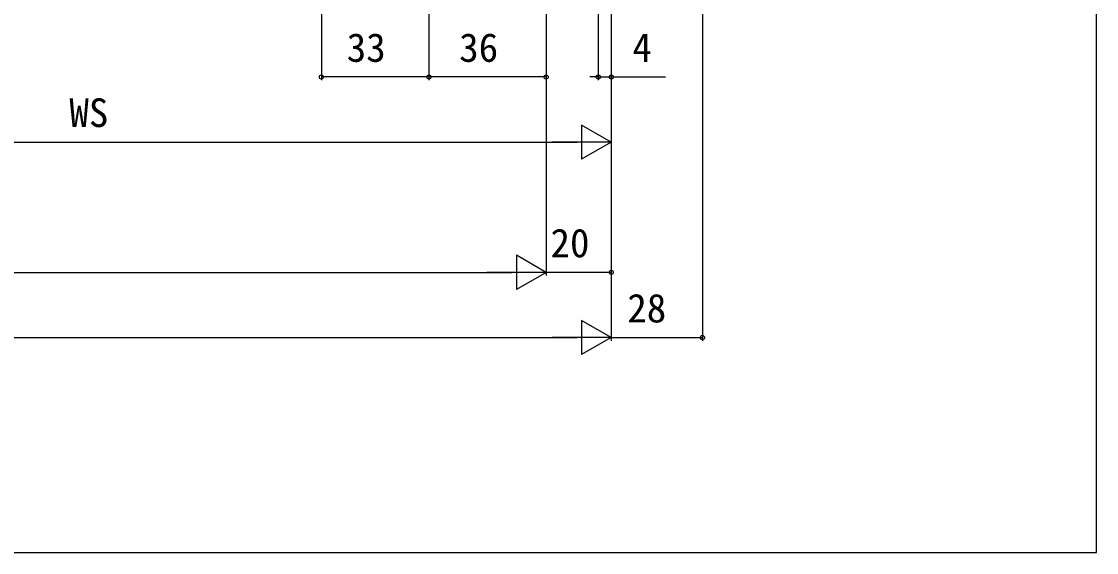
# Model space of a CAD drawing. Units: millimetres, scale not verified. Extents: x -525 to 525, y -783 to 778.
# Drawn here: x 194.9 to 525, y -782.7 to -619.7 of the extents above; entities that cross this region are included whole.
import ezdxf
from ezdxf.enums import TextEntityAlignment as Align

# ---------------------------------------------------------------- set-up
doc = ezdxf.new("R2010")
doc.units = ezdxf.units.MM
doc.header["$LTSCALE"] = 4
doc.layers.add('0-8_YKK_D', color=6, linetype='Continuous')
doc.layers.add('0-9_YKK_ZWAK', color=7, linetype='Continuous')
doc.styles.add('ＭＳ ゴシック', font='')
doc.styles.get('ＭＳ ゴシック').set_extended_font_data('MS Gothic')

msp = doc.modelspace()

# ---------------------------------------------------------------- linework, layer by layer
at = {"layer": '0-8_YKK_D'}
for p, q in [((404, -428.2), (404, -717.7)), ((287, -463.7), (287, -637.7)), ((320, -478.2), (320, -637.7)), ((356, -480.351), (356, -697.7)), ((356, -481.351), (356, -637.7)), ((320, -481.983), (320, -637.7)), ((372, -493.2), (371.999, -637.702)), ((376, -492.45), (375.999, -637.702)), ((376, -492.45), (376, -717.7)), ((376, -492.81), (376, -697.7)), ((376, -493.45), (376, -657.7)), ((356, -496.7), (356, -697.7)), ((376, -496.7), (376, -717.7)), ((320, -636.7), (287, -636.7)), ((356, -636.7), (320, -636.7)), ((371.999, -636.702), (369.449, -636.702)), ((371.999, -636.702), (375.999, -636.702)), ((375.999, -636.702), (392.667, -636.702)), ((376, -656.7), (366.907, -651.45)), ((366.907, -651.45), (366.907, -661.95)), ((76.5, -656.7), (365.5, -656.7)), ((376, -656.7), (357.813, -656.7)), ((376, -656.7), (366.907, -661.95)), ((356, -696.7), (346.907, -691.45)), ((346.907, -691.45), (346.907, -701.95)), ((-345.5, -696.7), (345.5, -696.7)), ((356, -696.7), (337.813, -696.7)), ((356, -696.7), (346.907, -701.95)), ((376, -696.7), (356, -696.7)), ((376, -716.7), (366.907, -711.45)), ((366.907, -711.45), (366.907, -721.95)), ((-365.5, -716.7), (365.5, -716.7)), ((376, -716.7), (357.813, -716.7)), ((376, -716.7), (366.907, -721.95)), ((376, -716.7), (404, -716.7))]:
    msp.add_line(p, q, dxfattribs=at)
for centre in [(287, -636.7), (320, -636.7), (320, -636.7), (356, -636.7), (371.999, -636.702), (375.999, -636.702), (376, -696.7), (404, -716.7)]:
    msp.add_circle(centre, 0.637, dxfattribs=at)
at = {"layer": '0-9_YKK_ZWAK'}
msp.add_lwpolyline([(-525, -782.7), (525, -782.7), (525, 747.3)], dxfattribs=at)

# ---------------------------------------------------------------- texts
at = {"layer": '0-8_YKK_D', "style": 'ＭＳ ゴシック'}
for s, p in [('33', (294.773, -634.7)), ('36', (329.307, -634.7)), ('WS', (209.614, -654.7)), ('20', (357.345, -694.7)), ('28', (380.924, -714.7))]:
    msp.add_text(s, height=8.798, dxfattribs=at).set_placement(p, align=Align.BOTTOM_LEFT)
msp.add_text('4', height=8.798, rotation=359.999, dxfattribs=at).set_placement((382.485, -634.702), align=Align.BOTTOM_LEFT)

doc.saveas('drawing.dxf')
